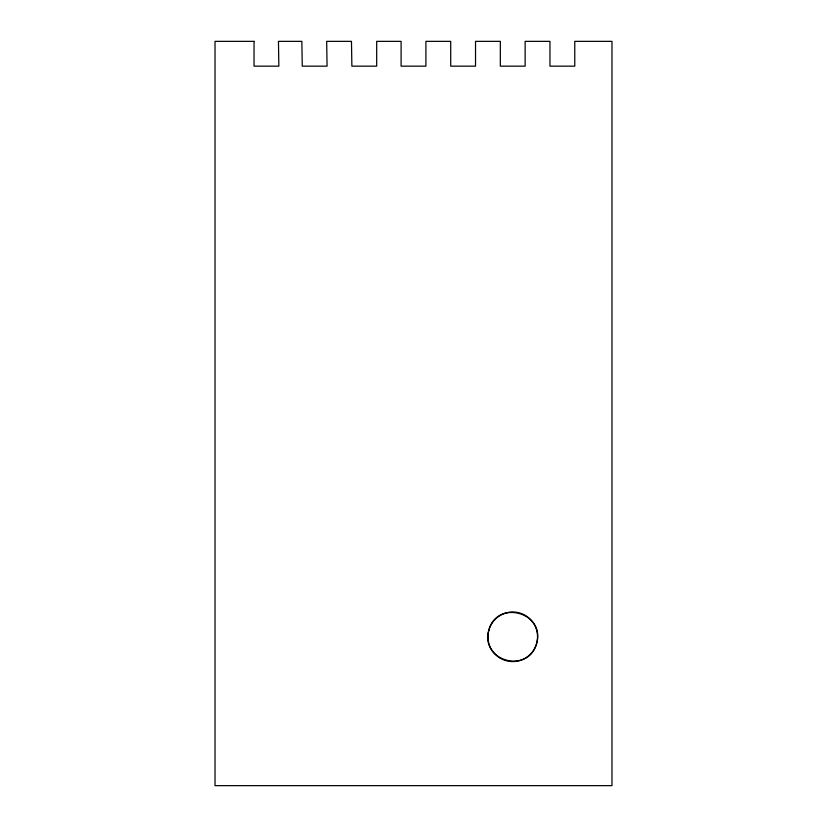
<?xml version="1.0" encoding="UTF-8"?>
<svg xmlns="http://www.w3.org/2000/svg" width="827" height="827" viewBox="0 0 827 827"><rect width="100%" height="100%" fill="white"/><g stroke="black" fill="none" stroke-linecap="round" stroke-linejoin="round"><path stroke-width="1.24" d="M488.778 630.37C480.125 661.393 528.68 674.408 536.702 643.21C545.355 612.187 496.8 599.172 488.778 630.37M254.044 41.35L215.02 41.35L215.02 785.65L611.98 785.65L611.98 41.35L574.765 41.35L574.765 66.16L549.955 66.16L549.955 41.35L525.145 41.35L525.145 66.16L500.335 66.16L500.335 41.35L475.525 41.35L475.525 66.16L450.715 66.16L450.715 41.35L425.905 41.35L425.905 66.16L401.095 66.16L401.095 41.35L376.688 41.35L376.688 66.16L351.878 66.16L351.475 41.35L326.665 41.35L327.068 66.16L302.258 66.16L301.855 41.35L278.451 41.35L278.854 66.16L254.044 66.16L254.044 41.35M500.335 658.271A24.81 24.81 0 0 0 537.55 636.79A24.81 24.81 0 0 0 500.335 615.309A24.81 24.81 0 0 0 500.335 658.271"/></g></svg>
